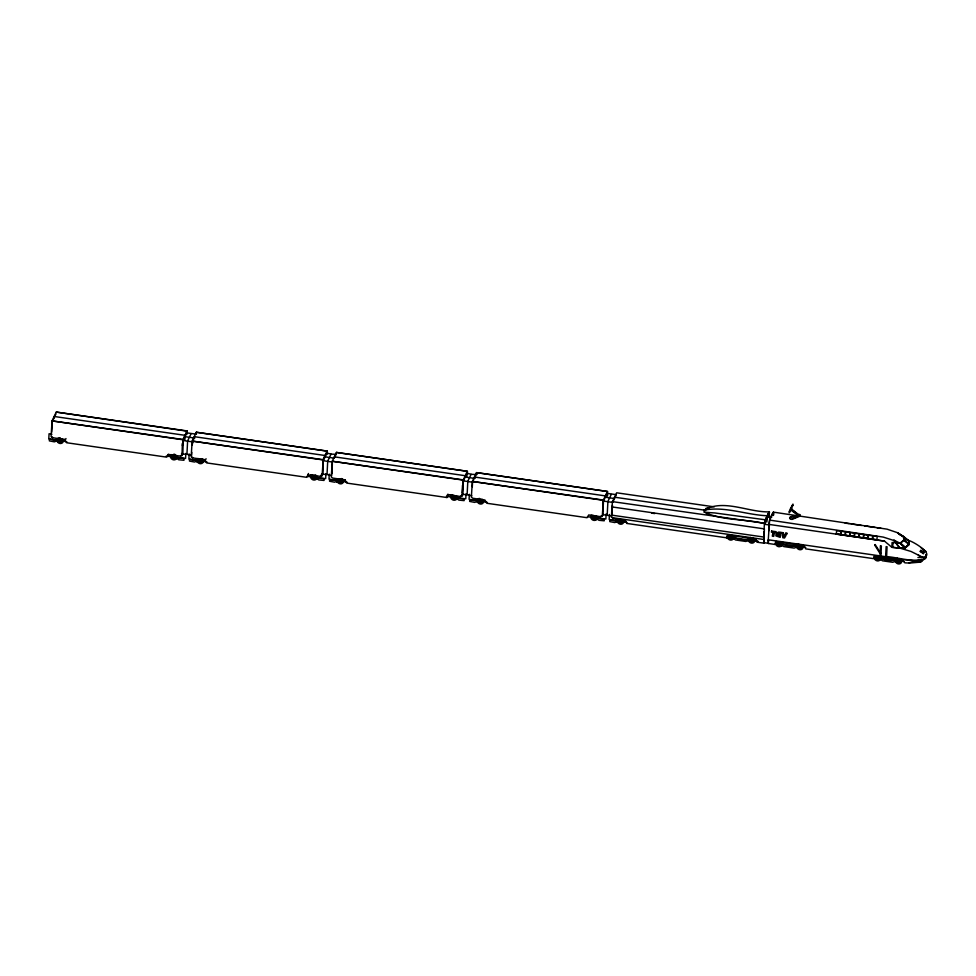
<?xml version="1.0" encoding="UTF-8"?>
<svg xmlns="http://www.w3.org/2000/svg" width="976" height="976" viewBox="0 0 976 976"><rect width="100%" height="100%" fill="white"/><g stroke="black" fill="none" stroke-linecap="round" stroke-linejoin="round"><path stroke-width="1.46" d="M763.927 539.338L764.037 543.205L757.364 542.241L755.461 538.972L728.316 535.068L726.656 537.813M775.615 543.071L774.956 544.449L768.319 543.486L768.222 539.789L884.049 556.454C897.42 556.747 912.621 563.323 925.468 558.333L923.516 559.541M187.099 431.16L56.266 412.079L187.209 430.941L183.098 439.517L52.057 420.9L51.069 436.65L52.533 437.712L64.636 439.456L66.539 442.726L166.75 457.158L168.421 454.413L180.523 456.158L182 455.511L182.39 443.47M307.818 474.836L320.628 476.337L322.104 475.69L323.202 459.696L192.15 441.079L191.162 456.829L192.626 457.89L204.728 459.635L206.631 462.905L306.854 477.337L308.465 473.482M446.947 497.528L448.618 494.771L460.721 496.516L462.197 495.869L463.295 479.875L332.243 461.258L331.267 477.008L332.718 478.081L344.821 479.826L346.724 483.083L446.947 497.528L448.24 494.82M602.29 516.048L603.388 500.054L472.347 481.449L471.359 497.187L472.823 498.26L484.926 500.005L486.817 503.262L587.04 517.707L588.711 514.95L600.813 516.694L602.29 516.048L603.168 513.815L602.778 514.62L611.915 515.999L612.477 505.422M768.21 540.826L769.588 520.086L773.382 512.132L887.062 529.163L897.603 532.725L903.447 536.361L908.766 540.692L909.242 544.364L905.411 547.707L900.25 548.17L891.857 547.316L884.488 541.107L835.944 534.055M182 455.511L182.854 453.73L183.207 440.505L186.855 432.88L196.03 434.137M322.104 475.69L322.958 473.909L323.3 460.684L326.948 453.059M51.716 432.197L52.192 423.145M54.095 417.826L54.168 416.484L185.098 435.333L184.867 439.7M58.56 441.359L58.609 440.603L56.486 441.079L59.024 442.043L58.609 440.603L59.951 439.932L62.854 441.274L59.817 442.396L61.159 441.738L60.732 440.286L60.854 441.75M172.337 457.817L172.715 456.414L172.618 458.415L176.827 458.415L173.533 456.292L170.532 456.792L173.362 458.659L174.789 457.329L174.021 458.561M185.843 453.45L185.574 458.464L177.095 457.415M191.808 452.376L191.625 455.45L186.928 454.279L187.624 440.896L190.954 433.942M189.161 453.925L188.893 458.94L196.408 460.184M192.187 444.873L194.261 436.675L325.191 455.524L325.118 456.866M198.665 461.538L200.043 460.111L202.935 461.794L200.946 461.941L199.97 460.477L198.665 461.538L200.727 462.465L196.579 461.807L198.884 461.014M200.605 460.757L201.251 461.916L200.519 462.38M312.442 477.996L312.82 476.593L312.71 478.594L316.919 478.594L313.625 476.471L310.624 476.971L312.808 478.557M313.503 478.948L314.577 477.679L312.893 476.935M314.113 478.74L314.577 477.679M325.923 473.75L325.667 478.643L317.188 477.593M331.73 475.641L327.021 474.458L327.716 461.075L331.047 454.121L336.134 454.316L334.89 456.914M329.254 474.104L328.997 479.118L336.513 480.363M332.365 463.551L331.803 474.129L332.304 465.015M340.709 480.936L336.683 481.985L339.319 482.376L338.794 480.961L340.136 480.29C346.065 481.022 339.77 483.059 341.356 482.095L340.929 480.643L341.051 482.12M452.388 497.321L453.596 499.126L456.963 499.309L453.73 496.662C447.74 497.833 454.096 497.516 452.571 497.553M453.596 499.126L454.67 497.858L452.998 497.113M454.206 498.919L454.67 497.858M462.112 492.892L462.502 485.34M462.685 494.442L463.393 480.863L467.04 473.238L466.882 476.251M465.223 477.057L465.296 475.715L334.353 456.841M466.028 493.929L465.772 498.821L457.293 497.784M471.823 495.82L467.114 494.637L467.821 481.253L471.14 474.299L476.861 474.58M469.346 494.295L469.09 499.309L476.605 500.542M472.299 486.743L472.555 482.181L473.775 479.643M480.924 502.823L478.85 501.908L480.241 500.481C486.17 501.2 479.863 503.25 481.449 502.274L481.022 500.822L481.144 502.298M479.045 501.993L478.899 501.139L476.776 501.627L479.423 502.555L478.85 501.908M592.481 517.5L593.64 519.195L597.056 519.488L593.823 516.841C587.833 518.024 594.201 517.695 592.664 517.744M594.762 518.036L594.506 519.183L594.384 517.487L593.091 517.292M602.68 504.006L602.839 500.981L612.635 502.396L616.32 494.673L606.535 493.27M602.778 514.62L603.497 501.042L607.133 493.417M605.315 497.235L605.388 495.893L474.458 477.02L475.007 478.447M606.133 513.998L605.864 519.012L597.385 517.963M607.206 514.816L607.914 501.432L611.244 494.478M609.451 514.474L609.183 519.488L617.954 520.928M764.037 543.205L764.379 528.882L611.903 506.91L611.452 517.365L612.794 517.731L763.927 539.496M618.955 522.087L620.333 520.659L623.237 522.001L620.15 523.014L616.869 521.806C620.053 519.952 618.211 523.465 621.017 523.002L621.126 521.001L621.236 522.477M729.011 537.166L730.219 538.972L733.586 539.155L730.353 536.507C724.363 537.691 730.731 537.361 729.194 537.41M731.292 537.715L731.036 538.85L730.914 537.154L729.621 536.971M750.019 540.96L751.41 539.533L754.314 540.887L751.227 541.9L750.068 540.204L747.945 540.68L752.093 541.887L752.191 539.887L752.313 541.363M763.744 538.362L764.11 531.322M766.88 522.014L767.197 515.828L769.1 511.851C748.433 512.473 723.472 498.614 704.221 510.094L704.221 512.083C722.63 521.013 745.286 518.622 764.903 523.673L765.294 519.793L767.209 515.755C746.384 514.913 725.009 506.068 704.221 510.094M768.319 543.486L768.563 540.472M769.088 530.615L769.381 524.978L764.489 524.271C776.615 499.041 762.683 519.049 764.33 529.48M777.323 543.803L778.531 545.608L781.886 545.791L778.665 543.132C772.675 544.315 779.031 543.998 777.494 544.035M779.604 544.34L779.348 545.486L779.226 543.778L777.921 543.595M798.331 547.597L799.71 546.17L802.626 547.512L799.539 548.536L798.368 546.828L796.245 547.316L800.393 548.512L800.503 546.523L800.625 547.987M876.094 558.858L876.472 557.467L876.375 559.455L880.584 559.468L877.29 557.345L874.289 557.845L876.375 559.455M877.156 559.809L878.229 558.553L876.558 557.808M877.766 559.614L878.229 558.553M896.956 561.81L898.347 560.37L901.251 561.725L898.164 562.737L894.882 561.529L897.005 561.041L897.53 562.457L899.03 562.725L899.128 560.724L899.25 562.2M182.402 445.642L183.098 439.517M611.842 507.508L612.55 501.371M773.431 515.462C775.042 505.836 768.185 521.672 769.137 524.429L884.488 541.107M892.601 547.268L893.003 543.486M789.352 511.29C787.425 519.195 798.466 491.709 789.352 511.29L789.901 511.363M58.78 440.835L59.951 439.932M172.801 456.756L173.533 456.292M479.07 501.371L480.241 500.481M619.174 521.562L620.333 520.659M750.251 540.436L751.41 539.533M798.551 547.072L799.71 546.17M897.176 561.273L898.347 560.37M180.523 456.158L180.67 455.475M320.762 475.666L320.628 476.337L321.421 474.665M460.721 496.516L460.867 495.845M600.813 516.694L600.96 516.023M925.834 558.004L925.931 556.271M926.346 556.491L925.736 554.917L926.346 556.491C922.369 564.872 909.815 558.76 902.69 559.931L875.289 555.905L873.581 558.65L805.749 548.878L803.809 545.608L776.042 541.497L775.298 542.302L778.445 542.766L783.813 546.597L794.171 548.085L799.856 545.84L803.004 546.304L802.345 545.279M922.454 560.309L920.246 562.127L909.412 563.079L904.825 562.823L901.983 559.504M774.956 544.449L776.676 541.704M765.025 523.343L612.44 501.627L616.661 492.795L714.237 506.861M56.266 412.079L52.057 420.9L182.988 439.761L187.209 430.941L187.233 433.978M52.265 421.644L55.913 414.019M65.978 438.553L65.331 439.908L64.636 439.456M182.244 453.206L181.841 454.047L186.928 454.279M205.424 460.086L206.07 458.732M336.464 452.437L332.243 461.258L463.185 480.119L467.394 471.298L336.464 452.437L467.394 471.298L467.431 474.336M462.197 495.869L463.051 494.088M475.617 475.776L474.385 478.374L464.588 476.947M605.913 494.551L604.693 497.126L614.477 498.541M790.682 509.936L791.39 508.874L799.795 515.67L799.32 516.243L790.682 509.936L791.39 508.874M799.32 516.243L800.027 515.182M923.15 553.624L923.711 552.465L920.722 550.366L920.161 551.525L923.442 553.66L923.991 552.501L921.002 550.415L920.441 551.574M447.96 494.137L446.422 496.442L451.632 497.077M174.472 457.5L174.326 456.646M874.679 555.698L873.935 556.515L877.082 556.967L882.438 560.797L892.796 562.298L898.481 560.053L901.629 560.505L900.97 559.492L898.176 559.089A19.569 16.982 25.6 0 1 877.473 556.1M901.507 535.58L903.41 536.373L903.861 539.96L900.201 543.095L892.088 542.485L891.881 547.28L900.25 548.17L905.423 547.731L909.315 544.376L908.802 540.667M922.039 561.188L918.257 562.359M909.046 562.762L920.466 559.809M706.429 513.705L709.015 512.583L714.761 512.949L765.294 519.793M792.378 518.707L800.271 515.474L799.661 514.413L794.867 516.377L793.159 515.901L789.95 517.219L790.658 518.427M593.005 518.915L593.701 519.305M167.726 454.657L168.421 454.413M447.911 495.015L448.618 494.771M728.816 535.129L727.144 537.886L626.921 523.453L625.018 520.184L612.916 518.439L612.794 517.731M913.658 561.944L919.148 560.456M917.928 557.503C939.546 558.04 915.854 542.705 908.851 540.484M620.163 519.366L614.453 520.769L609.841 519.866L609.756 521.611L614.782 522.575L620.468 520.33L623.615 520.781L622.969 519.769M706.014 508.337L709.393 507.508M340.819 482.644L338.94 481.815M769.588 520.086L883.268 537.093L893.882 540.497L897.322 543.339L900.214 543.12L905.423 547.731M900.604 547.817L904.618 547.524L899.835 543.156L893.955 540.106L897.322 543.339M181.499 453.742L182.854 453.73M321.592 473.921L322.958 473.909M321.934 474.226L327.021 474.458M462.026 494.405L467.114 494.637M183.207 440.505L192.967 441.945M463.393 480.863L473.165 482.303M704.221 512.083L709.015 512.583M194.822 438.078L185.025 436.687M334.28 458.171L324.496 456.768M166.237 456.073L171.447 456.719M307.294 476.373L311.539 476.898M587.491 516.743L591.737 517.256M845.094 523.112L849.291 523.709M851.035 523.966L853.841 524.368M854.183 524.417L858.38 525.027M858.734 525.076L861.527 525.478M864.675 525.93L867.481 526.332M867.823 526.381L872.019 526.991M768.173 516.548L771.845 517.073M614.551 497.199L705.733 510.338M651.761 513.156L654.762 513.583M611.476 515.108L763.964 537.068M727.742 534.86L730.536 535.263A19.569 16.982 25.6 0 0 751.239 538.24L754.045 538.654L754.692 539.667L751.544 539.216L745.859 541.46L735.514 539.96L730.146 536.129L726.998 535.678M781.654 543.937L796.745 546.096M802.772 546.963L805.798 547.402M879.718 558.004L896.322 560.395M900.848 561.041L903.861 561.468M726.547 536.788L758.206 541.351M763.525 542.595L768.417 543.303M872.373 527.04L875.167 527.455M876.912 527.711L881.096 528.345M623.786 521.892L626.714 522.38M482.62 501.542L487.122 502.274M342.515 481.351L347.029 482.095M202.422 461.172L206.936 461.916M56.315 440.005L48.8 438.761L49.068 433.747L51.948 434.235M62.33 440.993L66.832 441.738M332.438 462.038L322.653 460.623L326.338 452.901L331.047 454.121M466.443 473.079L471.14 474.299M904.837 538.984L908.083 540.277L897.469 532.774L901.141 535.36M925.98 551.501L921.295 548.012M898.262 560.736L898.908 561.029M799.637 546.536L800.283 546.816M751.337 539.899L751.971 540.179M620.26 521.013L620.895 521.306M480.168 500.834L480.802 501.127M173.46 456.658L174.106 456.939M59.878 440.298L60.512 440.579M59.024 442.043L59.817 442.396M923.125 557.479L911.096 551.489L900.226 548.207L893.882 540.497M625.018 520.184L626.921 523.453M344.821 479.826L345.516 480.265M755.461 538.972L757.364 542.241M791.158 509.362L799.795 515.67M790.914 509.46L799.551 515.767M897.603 532.725L900.567 535.141M918.087 554.697L921.283 557.601M896.371 543.791L899.433 548M874.667 545.047L879.547 552.709M875.13 544.498L880.864 553.514M919.978 560.126L920.966 561.883M192.504 457.207L192.626 457.89M52.411 437.028L52.533 437.712M908.546 540.594L908.998 543.9L904.081 539.874L903.654 536.654M773.382 512.132L773.419 514.925M769.1 511.851L769.161 517.219L769.137 514.767M607.536 496.04L607.499 491.477L476.556 472.616L607.499 491.477L603.278 500.31L472.347 481.449L476.556 472.616L476.581 474.665M327.338 454.157L327.302 451.119L196.371 432.258L327.302 451.119L323.08 459.94L192.15 441.079L196.371 432.258L196.383 434.296M899.872 558.614A3.221 2.794 25.6 0 1 900.933 563.164A3.221 2.794 25.6 0 1 895.931 562.444A3.221 2.794 25.6 0 1 897.456 558.272M878.815 555.588A3.221 2.794 25.6 0 1 880.12 559.858A3.221 2.794 25.6 0 1 875.435 560.029A3.221 2.794 25.6 0 1 875.35 555.71M781.691 545.34A3.221 2.794 25.6 0 1 777.494 546.292A3.221 2.794 25.6 0 1 775.993 542.327M781.178 542.144A3.221 2.794 25.6 0 1 781.983 544.291M802.858 546.194A3.221 2.794 25.6 0 1 800.967 549.671A3.221 2.794 25.6 0 1 796.928 547.536A3.221 2.794 25.6 0 1 798.832 544.059M799.551 544.876A19.569 16.982 25.6 0 1 778.848 541.9M63.098 439.956A3.221 2.794 25.6 0 1 60.805 443.494A3.221 2.794 25.6 0 1 56.986 440.554A3.221 2.794 25.6 0 1 60.28 437.785M176.571 458.5A3.221 2.794 25.6 0 1 171.849 459.11A3.221 2.794 25.6 0 1 171.593 454.657M173.862 454.145A3.221 2.794 25.6 0 1 175.058 454.535M176.046 455.304A3.221 2.794 25.6 0 1 176.863 457.451M202.557 459.123A3.221 2.794 25.6 0 1 201.849 463.429A3.221 2.794 25.6 0 1 197.262 461.489M197.079 460.355A3.221 2.794 25.6 0 1 198.104 458.476M316.663 478.679A3.221 2.794 25.6 0 1 311.942 479.289A3.221 2.794 25.6 0 1 311.698 474.836M315.15 474.714A3.221 2.794 25.6 0 1 316.956 477.63M341.661 478.533A3.221 2.794 25.6 0 1 342.442 483.327A3.221 2.794 25.6 0 1 337.354 481.668M337.476 479.484A3.221 2.794 25.6 0 1 338.196 478.655M456.243 495.662A3.221 2.794 25.6 0 1 456.036 499.688A3.221 2.794 25.6 0 1 451.583 499.053A3.221 2.794 25.6 0 1 451.79 495.027M482.754 499.48A3.221 2.794 25.6 0 1 482.217 503.714A3.221 2.794 25.6 0 1 477.618 502.201A3.221 2.794 25.6 0 1 479.35 498.37M596.861 519.049A3.221 2.794 25.6 0 1 592.664 519.988A3.221 2.794 25.6 0 1 591.151 516.023M596.336 515.84A3.221 2.794 25.6 0 1 597.153 517.988M732.866 535.507A3.221 2.794 25.6 0 1 732.939 539.301A3.221 2.794 25.6 0 1 728.828 539.447A3.221 2.794 25.6 0 1 727.681 535.702M753.923 538.545A3.221 2.794 25.6 0 1 753.387 542.778A3.221 2.794 25.6 0 1 748.787 541.265A3.221 2.794 25.6 0 1 750.52 537.434M622.847 519.659A3.221 2.794 25.6 0 1 622.31 523.892A3.221 2.794 25.6 0 1 617.71 522.392A3.221 2.794 25.6 0 1 619.443 518.549M885.732 554.246L885.732 555.637L886.647 555.759L887.062 546.731L886.147 546.621L885.732 554.246M49.459 439.139L49.361 440.884L54.4 441.847L60.085 439.603L63.233 440.066L62.586 439.041L59.78 438.639L54.07 440.054L49.459 439.139M59.463 441.14L60.183 441.469L59.463 441.14M173.045 457.5L173.765 457.829L173.045 457.5M184.025 458.525L183.939 460.269L178.693 459.757L173.325 455.914L170.178 455.463L170.922 454.645L173.716 455.048L179.206 458.073L184.025 458.525M189.551 459.318L189.466 461.062L194.492 462.026L200.178 459.794L203.325 460.245L202.679 459.22L199.885 458.818L194.163 460.233L189.551 459.318M199.555 461.319L200.275 461.648L199.555 461.319M313.137 477.691L313.869 478.008L313.137 477.691M324.13 478.704L324.032 480.448L318.786 479.936L313.418 476.105L310.27 475.654L311.015 474.836L313.821 475.239L319.298 478.252L324.13 478.704M329.656 479.509L329.559 481.241L334.597 482.205L340.282 479.972L343.43 480.424L342.771 479.411L339.977 478.996L334.268 480.412L329.656 479.509M339.648 481.497L340.38 481.827L339.648 481.497M453.242 497.87L453.962 498.187L453.242 497.87M464.222 498.895L464.137 500.627L458.879 500.115L453.511 496.284L450.363 495.832L451.119 495.015L453.913 495.418L459.391 498.431L464.222 498.895M469.749 499.688L469.651 501.42L474.69 502.396L480.375 500.151L483.523 500.603L482.876 499.59L480.07 499.187L474.36 500.59L469.749 499.688M479.753 501.688L480.473 502.006L479.753 501.688M593.335 518.049L594.055 518.366L593.335 518.049M604.315 519.073L604.229 520.806L598.983 520.293L593.615 516.463L590.468 516.011L591.212 515.194L594.006 515.596L599.496 518.622L604.315 519.073M619.845 521.867L620.565 522.184L619.845 521.867M729.865 537.715L730.585 538.032L729.865 537.715M750.922 540.753L751.642 541.07L750.922 540.753M778.165 544.34L778.897 544.669L778.165 544.34M790.609 508.374L790.523 510.143L791.646 510.302L790.609 508.374M790.987 507.605L790.889 509.374L792.012 509.533L790.987 507.605M799.222 547.377L799.942 547.695L799.222 547.377M876.802 558.553L877.522 558.87L876.802 558.553M880.462 545.865L880.071 554.832L880.986 554.966L881.365 545.999L880.462 545.865M897.847 561.59L898.579 561.908L897.847 561.59M836.639 530.627L836.31 533.848L840.507 534.445L840.836 531.225L836.639 530.627M841.19 531.273L840.861 534.494L845.057 535.104L845.387 531.883L841.19 531.273M845.728 531.932L845.399 535.153L849.596 535.763L849.925 532.542L845.728 531.932M850.279 532.591L849.95 535.812L854.146 536.41L854.476 533.189L850.279 532.591M854.83 533.238L854.5 536.458L858.697 537.068L859.026 533.848L854.83 533.238M859.368 533.896L859.039 537.117L863.235 537.727L863.565 534.506L859.368 533.896M863.919 534.555L863.589 537.776L867.786 538.374L868.115 535.153L863.919 534.555M868.469 535.214L868.14 538.423L872.337 539.033L872.666 535.8L868.469 535.214M873.02 535.848L872.69 539.081L876.887 539.679L877.229 536.422L873.02 535.848M790.17 510.716L789.694 511.729L790.17 510.716M792.695 505.446L792.219 506.459L792.695 505.446M771.626 531.054L771.418 532.164L775.957 532.823L776.176 531.7L771.626 531.054M781.142 532.42L780.922 533.53L776.75 532.933L778.763 532.079L781.142 532.42M772.809 533.506L772.309 536.166L773.7 536.373L774.212 533.713L772.809 533.506M778.897 534.384L779.153 536.08L777.238 535.543L777.36 534.165L776.079 533.982L775.883 535.861L780.202 537.373L780.715 534.653L778.897 534.384M784.68 535.214L783.96 536.507L783.752 535.08L782.398 534.885L782.85 537.752L784.533 537.996L786.022 535.409L784.68 535.214M785.9 533.103L785.302 534.165L786.68 534.36L787.29 533.311L785.9 533.103M908.79 544.352L905.313 547.341L900.555 543.156L903.874 540.326L908.79 544.352M792.817 516.609L789.608 517.927L790.316 519.134L792.036 519.415L799.93 516.182L799.32 515.121L794.525 517.085L792.817 516.609M783.374 532.737L781.983 532.542L782.166 533.713L783.545 533.909L783.374 532.737"/></g></svg>
